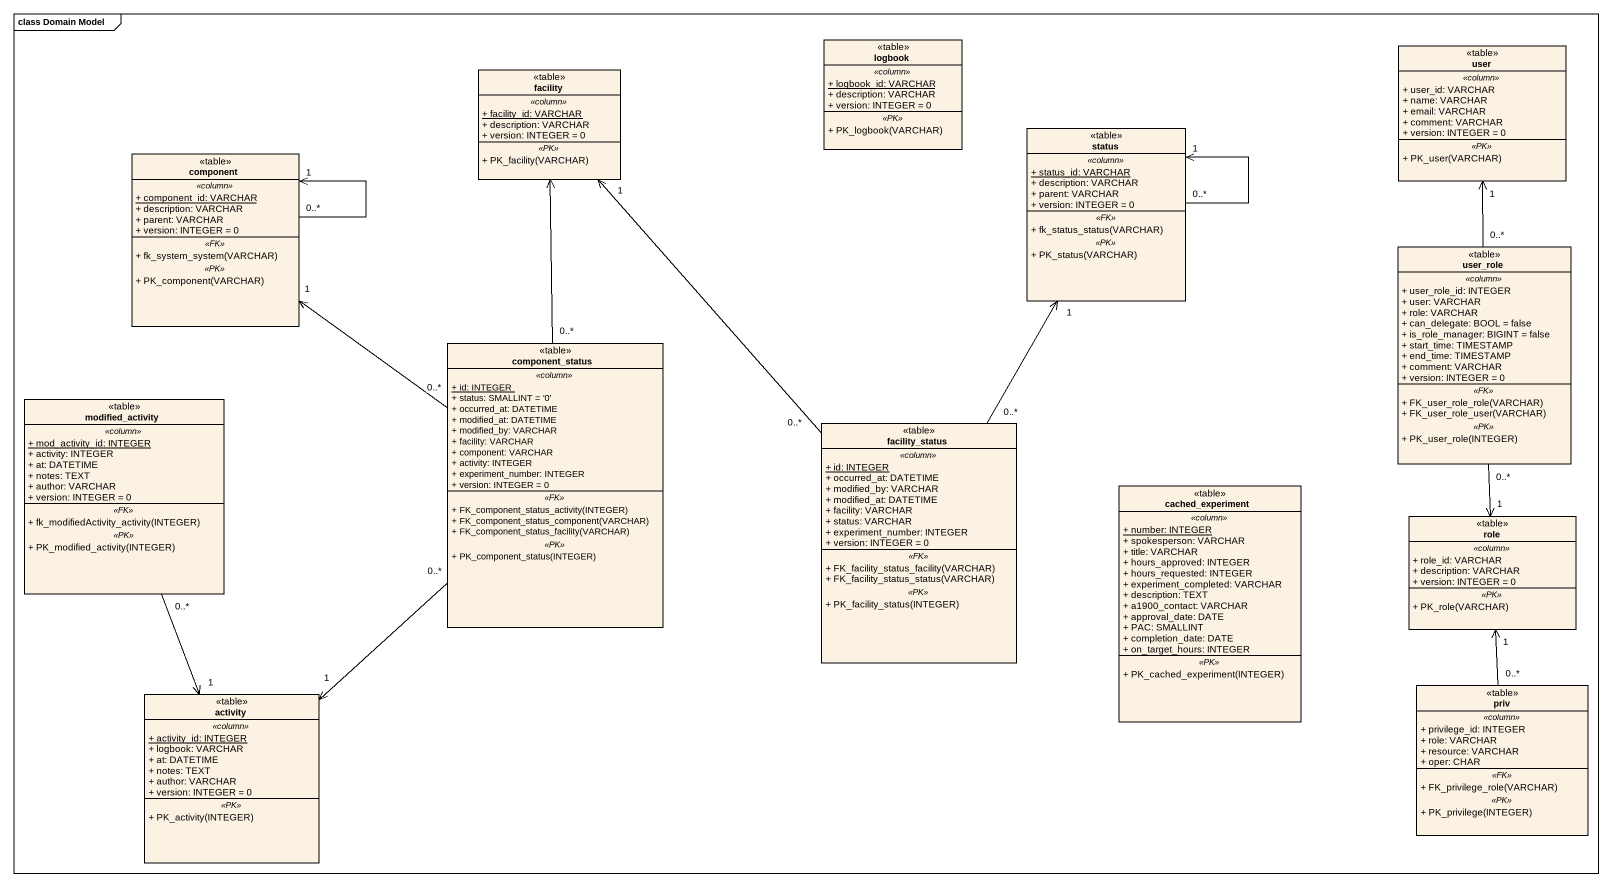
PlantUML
@startuml
mainframe class Domain Model
hide circle
hide empty members
skinparam classAttributeIconSize 0
class logbook <<table>> {
  .. <<column>> ..
  {static} + logbook_id: VARCHAR
  + description: VARCHAR
  + version: INTEGER = 0
  .. <<PK>> ..
  + PK_logbook(VARCHAR)
}
class facility <<table>> {
  .. <<column>> ..
  {static} + facility_id: VARCHAR
  + description: VARCHAR
  + version: INTEGER = 0
  .. <<PK>> ..
  + PK_facility(VARCHAR)
}
class user <<table>> {
  .. <<column>> ..
  + user_id: VARCHAR
  + name: VARCHAR
  + email: VARCHAR
  + comment: VARCHAR
  + version: INTEGER = 0
  .. <<PK>> ..
  + PK_user(VARCHAR)
}
class "component" as component_ <<table>> {
  .. <<column>> ..
  {static} + component_id: VARCHAR
  + description: VARCHAR
  + parent: VARCHAR
  + version: INTEGER = 0
  .. <<FK>> ..
  + fk_system_system(VARCHAR)
  .. <<PK>> ..
  + PK_component(VARCHAR)
}
class status <<table>> {
  .. <<column>> ..
  {static} + status_id: VARCHAR
  + description: VARCHAR
  + parent: VARCHAR
  + version: INTEGER = 0
  .. <<FK>> ..
  + fk_status_status(VARCHAR)
  .. <<PK>> ..
  + PK_status(VARCHAR)
}
class user_role <<table>> {
  .. <<column>> ..
  + user_role_id: INTEGER
  + user: VARCHAR
  + role: VARCHAR
  + can_delegate: BOOL = false
  + is_role_manager: BIGINT = false
  + start_time: TIMESTAMP
  + end_time: TIMESTAMP
  + comment: VARCHAR
  + version: INTEGER = 0
  .. <<FK>> ..
  + FK_user_role_role(VARCHAR)
  + FK_user_role_user(VARCHAR)
  .. <<PK>> ..
  + PK_user_role(INTEGER)
}
class component_status <<table>> {
  .. <<column>> ..
  {static} + id: INTEGER
  + status: SMALLINT = '0'
  + occurred_at: DATETIME
  + modified_at: DATETIME
  + modified_by: VARCHAR
  + facility: VARCHAR
  + component: VARCHAR
  + activity: INTEGER
  + experiment_number: INTEGER
  + version: INTEGER = 0
  .. <<FK>> ..
  + FK_component_status_activity(INTEGER)
  + FK_component_status_component(VARCHAR)
  + FK_component_status_facility(VARCHAR)
  .. <<PK>> ..
  + PK_component_status(INTEGER)
}
class modified_activity <<table>> {
  .. <<column>> ..
  {static} + mod_activity_id: INTEGER
  + activity: INTEGER
  + at: DATETIME
  + notes: TEXT
  + author: VARCHAR
  + version: INTEGER = 0
  .. <<FK>> ..
  + fk_modifiedActivity_activity(INTEGER)
  .. <<PK>> ..
  + PK_modified_activity(INTEGER)
}
class facility_status <<table>> {
  .. <<column>> ..
  {static} + id: INTEGER
  + occurred_at: DATETIME
  + modified_by: VARCHAR
  + modified_at: DATETIME
  + facility: VARCHAR
  + status: VARCHAR
  + experiment_number: INTEGER
  + version: INTEGER = 0
  .. <<FK>> ..
  + FK_facility_status_facility(VARCHAR)
  + FK_facility_status_status(VARCHAR)
  .. <<PK>> ..
  + PK_facility_status(INTEGER)
}
class cached_experiment <<table>> {
  .. <<column>> ..
  {static} + number: INTEGER
  + spokesperson: VARCHAR
  + title: VARCHAR
  + hours_approved: INTEGER
  + hours_requested: INTEGER
  + experiment_completed: VARCHAR
  + description: TEXT
  + a1900_contact: VARCHAR
  + approval_date: DATE
  + PAC: SMALLINT
  + completion_date: DATE
  + on_target_hours: INTEGER
  .. <<PK>> ..
  + PK_cached_experiment(INTEGER)
}
class role <<table>> {
  .. <<column>> ..
  + role_id: VARCHAR
  + description: VARCHAR
  + version: INTEGER = 0
  .. <<PK>> ..
  + PK_role(VARCHAR)
}
class activity <<table>> {
  .. <<column>> ..
  {static} + activity_id: INTEGER
  + logbook: VARCHAR
  + at: DATETIME
  + notes: TEXT
  + author: VARCHAR
  + version: INTEGER = 0
  .. <<PK>> ..
  + PK_activity(INTEGER)
}
class priv <<table>> {
  .. <<column>> ..
  + privilege_id: INTEGER
  + role: VARCHAR
  + resource: VARCHAR
  + oper: CHAR
  .. <<FK>> ..
  + FK_privilege_role(VARCHAR)
  .. <<PK>> ..
  + PK_privilege(INTEGER)
}
component_ "0..*" --> "1" component_
status "0..*" --> "1" status
user_role "0..*" -up-> "1" user
user_role "0..*" --> "1" role
component_status "0..*" -up-> facility
component_status "0..*" -up-> "1" component_
component_status "0..*" --> "1" activity
modified_activity "0..*" --> "1" activity
facility_status "0..*" -up-> "1" facility
facility_status "0..*" -up-> "1" status
priv "0..*" -up-> "1" role
@enduml
